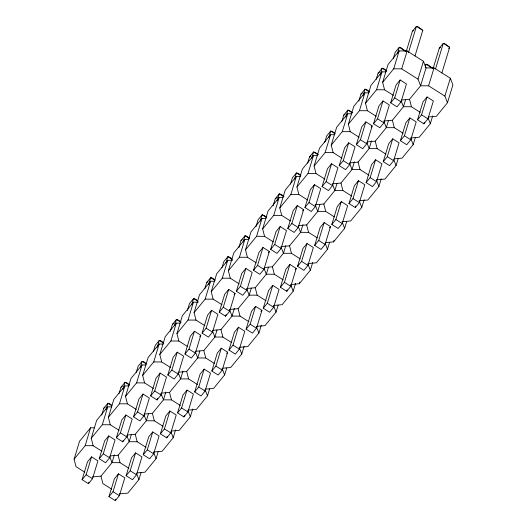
<?xml version="1.0" encoding="UTF-8"?>
<svg xmlns="http://www.w3.org/2000/svg" width="527" height="527" viewBox="0 0 527 527"><rect width="100%" height="100%" fill="white"/><g stroke="black" fill="none" stroke-linecap="round" stroke-linejoin="round"><path stroke-width="0.79" d="M84.84 472.225L76.013 466.652L74.096 459.188L79.524 441.31L90.591 427.792L94.59 427.812M74.096 459.188L85.163 445.671L90.591 427.792M101.981 451.29L93.154 445.717L91.237 438.253L96.665 420.375L107.739 406.857L111.731 406.877M82.1 479.675L87.528 461.797L91.579 456.85L97.93 460.855L92.495 478.74L88.45 483.687L82.1 479.675L86.145 474.728L91.579 456.85M101.704 415.151L103.826 408.155L107.877 403.208L109.814 403.827L111.935 405.368M105.986 409.426L107.877 403.208L111.684 405.612M91.237 438.253L102.304 424.736L107.739 406.857M119.122 430.348L110.295 424.782L108.378 417.318L113.812 399.44L124.879 385.922L128.871 385.942M88.45 483.687L88.918 482.133M99.241 458.74L104.675 440.862L108.72 435.915L115.07 439.92L109.636 457.805L105.591 462.746L99.241 458.74L103.292 453.793L108.72 435.915M119.082 393.438L120.973 387.213L125.018 382.273L126.954 382.892L129.649 384.894M122.896 389.269L125.018 382.273L129.464 385.079M108.378 417.318L119.445 403.801L124.879 385.922M136.262 409.413L127.435 403.84L125.518 396.383L130.953 378.498L142.02 364.98L146.012 365.007M116.381 437.805L121.816 419.92L125.861 414.98L132.211 418.985L126.783 436.863L122.732 441.81L116.381 437.805L120.433 432.858L125.861 414.98M136.223 372.497L138.114 366.278L142.158 361.338L144.095 361.957L146.789 363.959M140.274 367.556L142.158 361.338L145.972 363.742M114.405 454.867L112.04 462.64L100.973 476.158L92.311 476.935M125.518 396.383L136.585 382.865L142.02 364.98M153.403 388.478L144.576 382.905L142.659 375.448L148.094 357.563L159.161 344.045L163.159 344.065M122.732 441.81L123.206 440.256M108.977 496.645L114.412 478.76L118.456 473.813L124.807 477.824L119.379 495.703L115.327 500.65L108.977 496.645L113.028 491.698L118.456 473.813M133.522 416.87L138.957 398.985L143.008 394.038L149.352 398.05L143.924 415.928L139.872 420.875L133.522 416.87L137.573 411.923L143.008 394.038M153.364 351.562L155.254 345.343L159.306 340.396L161.242 341.022L163.357 342.557M157.178 347.392L159.306 340.396L163.745 343.202M131.309 434.703L129.181 441.705L118.114 455.223L110.235 455.927M142.659 375.448L153.726 361.924L159.161 344.045M115.327 500.65L115.802 499.095M170.544 367.543L161.717 361.97L159.8 354.506L165.234 336.628L176.301 323.11L180.3 323.13M126.118 475.703L131.552 457.825L135.604 452.877L141.954 456.889L136.519 474.768L132.468 479.715L126.118 475.703L130.169 470.763L135.604 452.877M150.663 395.929L156.097 378.05L160.149 373.103L166.499 377.115L161.064 394.993L157.013 399.94L150.663 395.929L154.714 390.988L160.149 373.103M170.267 331.404L172.395 324.408L176.446 319.461L178.383 320.087L181.077 322.083M174.556 325.679L176.446 319.461L180.893 322.267M148.449 413.767L146.328 420.763L135.255 434.281L127.376 434.992M159.8 354.506L170.873 340.989L176.301 323.11M187.691 346.608L178.864 341.035L176.947 333.571L182.375 315.693L193.442 302.175L198.238 302.202M157.013 399.94L157.487 398.386M143.258 454.768L148.693 436.89L152.744 431.942L159.095 435.948L153.66 453.833L149.609 458.78L143.258 454.768L147.31 449.821L152.744 431.942M167.81 374.993L173.238 357.115L177.289 352.168L183.64 356.173L178.205 374.058L174.154 379.005L167.81 374.993L171.855 370.046L177.289 352.168M187.414 310.469L189.536 303.473L193.587 298.526L195.524 299.145L197.645 300.686M191.696 304.744L193.587 298.526L198.033 301.332M119.188 493.904L127.85 493.12L138.924 479.603L141.045 472.607M165.827 392.055L163.469 399.828L152.402 413.346L144.523 414.057M176.947 333.571L188.014 320.054L193.442 302.175M204.832 325.666L196.004 320.1L194.088 312.636L199.516 294.758L210.589 281.234L214.581 281.26M160.406 433.833L165.834 415.955L169.885 411.007L176.235 415.012L170.801 432.898L166.756 437.838L160.406 433.833L164.45 428.886L169.885 411.007M184.951 354.058L190.379 336.18L194.43 331.233L200.78 335.238L195.346 353.123L191.301 358.064L184.951 354.058L188.995 349.111L194.43 331.233M204.792 288.756L206.676 282.531L210.728 277.591L212.664 278.21L215.359 280.212M208.6 284.587L210.728 277.591L214.535 279.995M137.119 472.897L144.997 472.185L156.064 458.668L158.192 451.672M182.968 371.12L180.609 378.893L169.542 392.411L161.664 393.122M194.088 312.636L205.155 299.119L210.589 281.234M166.756 437.838L167.224 436.284M221.972 304.731L213.145 299.158L211.228 291.701L216.663 273.816L227.73 260.298L232.526 260.325M177.546 412.898L182.981 395.013L187.026 390.072L193.376 394.077L187.941 411.956L183.897 416.903L177.546 412.898L181.591 407.951L187.026 390.072M202.091 333.123L207.526 315.238L211.571 310.298L217.921 314.303L212.486 332.181L208.442 337.128L202.091 333.123L206.143 328.176L211.571 310.298M221.933 267.815L223.823 261.596L227.868 256.649L229.805 257.275L231.926 258.81M225.978 262.874L227.868 256.649L232.315 259.455M153.469 452.028L162.138 451.25L173.205 437.733L175.57 429.96M199.878 350.962L197.75 357.958L186.683 371.476L178.014 372.253M211.228 291.701L222.295 278.184L227.73 260.298M183.897 416.903L184.364 415.348M239.113 283.796L230.286 278.223L228.369 270.759L233.804 252.881L244.871 239.363L248.863 239.383M194.687 391.963L200.122 374.078L204.166 369.131L210.517 373.142L205.089 391.021L201.037 395.968L194.687 391.963L198.738 387.016L204.166 369.131M219.232 312.182L224.667 294.303L228.711 289.356L235.062 293.368L229.634 311.246L225.582 316.193L219.232 312.182L223.283 307.241L228.711 289.356M238.836 247.657L240.964 240.661L245.015 235.714L246.946 236.34L249.64 238.336M243.125 241.933L245.015 235.714L249.455 238.52M171.4 431.02L179.279 430.315L190.346 416.791L192.711 409.018M217.019 330.021L214.891 337.017L203.824 350.541L195.161 351.318L197.75 357.958L205.741 357.998L214.568 363.571M228.369 270.759L239.436 257.242L244.871 239.363M256.254 262.861L247.427 257.288L245.51 249.824L250.944 231.946L262.011 218.428L266.01 218.448M225.582 316.193L226.057 314.639M211.828 371.021L217.262 353.143L221.314 348.195L227.657 352.207L222.229 370.086L218.178 375.033L211.828 371.021L215.879 366.081L221.314 348.195M236.373 291.247L241.807 273.368L245.859 268.421L252.202 272.426L246.774 290.311L242.723 295.258L236.373 291.247L240.424 286.306L245.859 268.421M255.977 226.722L258.105 219.726L262.156 214.779L264.093 215.398L266.207 216.94M260.266 220.997L262.156 214.779L266.596 217.585M188.541 410.085L196.419 409.374L207.486 395.856L209.614 388.86M234.396 308.308L232.032 316.081L220.965 329.599L212.302 330.383M245.51 249.824L256.577 236.307L262.011 218.428M273.401 241.919L264.567 236.353L262.65 228.889L268.085 211.011L279.152 197.493L283.151 197.513M228.968 350.086L234.403 332.208L238.454 327.26L244.805 331.266L239.37 349.151L235.319 354.091L228.968 350.086L233.02 345.139L238.454 327.26M253.513 270.311L258.948 252.433L262.999 247.486L269.35 251.491L263.915 269.376L259.864 274.317L253.513 270.311L257.565 265.364L262.999 247.486M273.118 205.787L275.246 198.791L279.297 193.844L281.234 194.463L283.928 196.466M277.169 200.84L279.297 193.844L283.743 196.65M204.898 389.222L213.56 388.439L224.627 374.921L226.755 367.925M251.3 288.15L249.179 295.146L238.105 308.664L230.233 309.375M262.65 228.889L273.724 215.372L279.152 197.493M290.542 220.984L281.714 215.411L279.797 207.954L285.226 190.069L296.293 176.552L300.291 176.578M246.116 329.151L251.544 311.273L255.595 306.325L261.945 310.331L256.511 328.209L252.459 333.156L246.116 329.151L250.16 324.204L255.595 306.325M270.661 249.376L276.089 231.491L280.14 226.551L286.49 230.556L281.056 248.434L277.004 253.382L270.661 249.376L274.705 244.429L280.14 226.551M290.496 184.068L292.386 177.849L296.438 172.909L298.374 173.528L300.495 175.063M294.547 179.127L296.438 172.909L300.884 175.708M222.829 368.215L230.707 367.503L241.774 353.986L244.133 346.213M268.441 267.215L266.319 274.211L255.252 287.729L246.583 288.513M279.797 207.954L290.864 194.437L296.293 176.552M307.682 200.049L298.855 194.476L296.938 187.019L302.373 169.134L313.44 155.617L317.432 155.636M263.256 308.216L268.684 290.331L272.736 285.39L279.086 289.395L273.651 307.274L269.607 312.221L263.256 308.216L267.301 303.269L272.736 285.39M287.801 228.441L293.229 210.556L297.281 205.609L303.631 209.621L298.196 227.499L294.152 232.447L287.801 228.441L291.846 223.494L297.281 205.609M307.643 163.133L309.533 156.914L313.578 151.967L315.515 152.593L318.209 154.589M311.688 158.186L313.578 151.967L318.025 154.773M239.179 347.346L247.848 346.568L258.915 333.051L261.273 325.271M285.818 245.496L283.46 253.276L272.393 266.794L264.514 267.505M296.938 187.019L308.005 173.502L313.44 155.617M324.823 179.114L315.996 173.541L314.079 166.077L319.514 148.199L330.581 134.681L334.573 134.701M280.397 287.274L285.832 269.396L289.876 264.449L296.227 268.46L290.792 286.339L286.747 291.286L280.397 287.274L284.448 282.334L289.876 264.449M304.942 207.5L310.377 189.621L314.421 184.674L320.772 188.686L315.337 206.564L311.292 211.511L304.942 207.5L308.993 202.559L314.421 184.674M324.784 142.198L326.674 135.979L330.719 131.032L332.656 131.658L334.777 133.193M328.835 137.251L330.719 131.032L335.165 133.838M257.11 326.338L264.989 325.627L276.056 312.109L278.184 305.113M302.966 224.561L300.601 232.335L289.534 245.852L280.865 246.636M314.079 166.077L325.146 152.56L330.581 134.681M286.747 291.286L287.215 289.731M341.964 158.179L333.136 152.606L331.219 145.142L336.654 127.264L347.721 113.746L351.72 113.766M297.538 266.339L302.972 248.461L307.017 243.514L313.367 247.519L307.939 265.404L303.888 270.351L297.538 266.339L301.589 261.392L307.017 243.514M322.083 186.565L327.517 168.686L331.562 163.739L337.912 167.744L332.484 185.629L328.433 190.576L322.083 186.565L326.134 181.617L331.562 163.739M341.924 121.263L343.815 115.044L347.866 110.097L349.796 110.716L352.491 112.719M345.738 117.093L347.866 110.097L352.306 112.903M273.467 305.476L282.129 304.692L293.196 291.174L295.561 283.401M319.869 204.404L317.741 211.399L306.674 224.917L298.796 225.628M331.219 145.142L342.286 131.625L347.721 113.746M291.391 284.468L299.27 283.757L299.744 282.202M359.104 137.237L350.277 131.671L348.36 124.207L353.795 106.329L364.862 92.805L368.86 92.831M314.678 245.404L320.113 227.526L324.164 222.578L330.508 226.584L325.08 244.469L321.029 249.409L314.678 245.404L318.73 240.457L324.164 222.578M339.223 165.63L344.658 147.751L348.709 142.804L355.06 146.809L349.625 164.694L345.574 169.635L339.223 165.63L343.275 160.682L348.709 142.804M358.828 101.105L360.955 94.102L365.007 89.162L366.944 89.781L369.065 91.323M363.116 95.38L365.007 89.162L369.447 91.968M299.27 283.757L310.337 270.239L312.702 262.466M337.01 183.468L334.882 190.464L323.815 203.982L315.153 204.766M348.36 124.207L359.427 110.69L364.862 92.805M376.252 116.302L367.424 110.729L365.507 103.272L370.936 85.387L382.003 71.87L386.001 71.889M331.819 224.469L337.254 206.584L341.305 201.643L347.655 205.649L342.221 223.527L338.169 228.474L331.819 224.469L335.87 219.522L341.305 201.643M356.364 144.694L361.799 126.809L365.85 121.869L372.2 125.874L366.766 143.752L362.714 148.7L356.364 144.694L360.415 139.747L365.85 121.869M376.206 79.386L378.096 73.167L382.147 68.22L384.084 68.846L386.778 70.842M380.02 75.223L382.147 68.22L386.594 71.026M307.748 263.599L316.411 262.821L327.484 249.304L329.606 242.308M354.388 161.756L352.029 169.529L340.956 183.047L333.084 183.758M365.507 103.272L376.574 89.755L382.003 71.87M325.679 242.591L333.558 241.886L334.026 240.332M393.392 95.367L384.565 89.794L382.648 82.331L388.076 64.452L399.15 50.935L407.14 50.974L423.438 61.264L426.027 67.897L420.592 85.782L409.525 99.3L401.646 100.011M348.966 203.534L354.394 185.649L358.446 180.702L364.796 184.713L359.361 202.592L355.31 207.539L348.966 203.534L353.011 198.587L358.446 180.702M373.511 123.759L378.939 105.874L382.991 100.927L389.341 104.939L383.906 122.817L379.855 127.765L373.511 123.759L377.556 118.812L382.991 100.927M393.353 58.451L395.237 52.232L399.288 47.285L401.225 47.911L405.638 51.297L399.288 47.285L397.398 53.504M333.558 241.886L344.625 228.369L346.746 221.366M371.528 140.814L369.17 148.588L358.103 162.112L349.434 162.889M382.648 82.331L393.715 68.813L399.15 50.935M355.31 207.539L355.784 205.985M366.107 182.592L371.535 164.714L375.586 159.767L381.937 163.778L376.502 181.657L372.457 186.604L366.107 182.592L370.152 177.652L375.586 159.767M390.652 102.818L396.08 84.939L400.131 79.992L406.482 84.004L401.047 101.882L397.002 106.829L390.652 102.818L394.697 97.877L400.131 79.992M406.238 51.508L412.384 31.297L416.429 26.35L418.366 26.969L422.779 30.355L414.986 56.014M393.715 68.813L401.706 68.859L407.14 50.974M408.399 52.786L416.429 26.35L422.779 30.355M342.03 221.729L350.699 220.945L361.766 207.427L364.124 199.654M388.439 120.657L386.311 127.653L375.244 141.17L367.365 141.882M383.248 161.657L388.682 143.779L392.727 138.832L399.077 142.837L393.643 160.722L389.598 165.662L383.248 161.657L387.299 156.71L392.727 138.832M359.961 200.721L367.839 200.01L378.906 186.492L381.271 178.719M405.579 99.722L403.451 106.717L392.384 120.235L383.715 121.019M428.53 116.974L436.409 116.263L447.476 102.745L444.88 96.112L428.583 85.822L420.592 85.782L418.003 79.142L423.438 61.264M400.388 140.722L405.823 122.844L409.868 117.896L416.218 121.902L410.79 139.787L406.739 144.727L400.388 140.722L404.44 135.775L409.868 117.896M425.223 67.364L426.172 64.254L428.102 64.874L432.515 68.26L426.172 64.254L425.157 65.486M376.318 179.859L384.98 179.075L396.047 165.557L398.175 158.561M417.529 119.787L422.964 101.902L427.015 96.961L433.365 100.967L427.931 118.845L423.879 123.792L417.529 119.787L421.58 114.84L427.015 96.961M433.122 68.477L439.261 48.26L443.312 43.313L445.249 43.939L449.663 47.325L441.863 72.976M428.583 85.822L434.017 67.943L450.315 78.227L452.904 84.867L447.476 102.745M435.513 68.971L443.312 43.313L449.663 47.325L448.648 48.556M394.242 158.851L402.121 158.14L413.188 144.622L415.316 137.619M423.879 123.792L424.354 122.238M410.599 137.982L419.261 137.204L430.335 123.68L432.693 115.907M444.88 96.112L450.315 78.227M199.766 336.476L200.78 335.238M234.054 294.6L235.062 293.368M268.335 252.729L269.35 251.491M302.617 210.859L303.631 209.621M371.186 127.112L372.2 125.874M226.65 353.439L227.657 352.207M260.931 311.569L261.945 310.331M295.212 269.692L296.227 268.46M329.5 227.822L330.508 226.584M412.384 31.297L413.721 30.401M378.096 73.167L379.44 72.278M360.955 94.102L362.299 93.213M439.261 48.26L440.605 47.371M343.815 115.044L345.152 114.148M309.533 156.914L310.871 156.025M275.246 198.791L277.261 197.454M240.964 240.661L242.301 239.772M206.676 282.531L208.02 281.642M172.395 324.408L174.411 323.071M120.973 387.213L122.31 386.324M103.826 408.155L105.169 407.259M426.027 67.897L434.017 67.943M376.574 89.755L384.565 89.794M420.269 112.33L411.442 106.757L403.451 106.717L401.146 100.815M359.427 110.69L367.424 110.729M403.129 133.265L394.301 127.699L386.311 127.653L384.005 121.757M342.286 131.625L350.277 131.671M385.988 154.207L377.161 148.634L369.17 148.588L366.864 142.692M325.146 152.56L333.136 152.606M368.847 175.142L360.02 169.569L352.029 169.529L349.724 163.627M308.005 173.502L315.996 173.541M351.707 196.077L342.873 190.504L334.882 190.464L332.293 183.824M290.864 194.437L298.855 194.476M334.559 217.012L325.732 211.446L317.741 211.399L315.442 205.504M273.724 215.372L281.714 215.411M317.419 237.954L308.591 232.381L300.601 232.335L298.295 226.439M256.577 236.307L264.567 236.353M300.278 258.889L291.451 253.316L283.46 253.276L281.154 247.374M239.436 257.242L247.427 257.288M283.137 279.824L274.31 274.251L266.319 274.211L264.014 268.309M222.295 278.184L230.286 278.223M265.997 300.759L257.169 295.186L249.179 295.146L246.873 289.244M205.155 299.119L213.145 299.158M248.849 321.694L240.022 316.128L232.032 316.081L229.443 309.448M188.014 320.054L196.004 320.1M231.709 342.636L222.881 337.063L214.891 337.017L212.585 331.121M170.873 340.989L178.864 341.035M153.726 361.924L161.717 361.97M197.427 384.506L188.6 378.933L180.609 378.893L178.304 372.991M136.585 382.865L144.576 382.905M180.287 405.441L171.459 399.874L163.469 399.828L160.873 393.195M119.445 403.801L127.435 403.84M163.146 426.383L154.319 420.809L146.328 420.763L144.023 414.868M102.304 424.736L110.295 424.782M145.999 447.318L137.172 441.745L129.181 441.705L126.882 435.803M85.163 445.671L93.154 445.717M128.858 468.253L120.031 462.68L112.04 462.64L109.735 456.738M401.706 68.859L418.003 79.142M394.697 97.877L401.047 101.882M421.58 114.84L427.931 118.845M377.556 118.812L383.906 122.817M404.44 135.775L410.79 139.787M360.415 139.747L366.766 143.752M387.299 156.71L393.643 160.722M343.275 160.682L349.625 164.694M370.152 177.652L376.502 181.657M326.134 181.617L332.484 185.629M353.011 198.587L359.361 202.592M308.993 202.559L315.337 206.564M335.87 219.522L342.221 223.527M291.846 223.494L298.196 227.499M318.73 240.457L325.08 244.469M274.705 244.429L281.056 248.434M301.589 261.392L307.939 265.404M257.565 265.364L263.915 269.376M284.448 282.334L290.792 286.339M240.424 286.306L246.774 290.311M267.301 303.269L273.651 307.274M223.283 307.241L229.634 311.246M250.16 324.204L256.511 328.209M206.143 328.176L212.486 332.181M233.02 345.139L239.37 349.151M188.995 349.111L195.346 353.123M215.879 366.081L222.229 370.086M171.855 370.046L178.205 374.058M198.738 387.016L205.089 391.021M154.714 390.988L161.064 394.993M181.591 407.951L187.941 411.956M137.573 411.923L143.924 415.928M164.45 428.886L170.801 432.898M120.433 432.858L126.783 436.863M147.31 449.821L153.66 453.833M103.292 453.793L109.636 457.805M130.169 470.763L136.519 474.768M111.717 489.188L102.89 483.615L100.973 476.158M86.145 474.728L92.495 478.74M113.028 491.698L119.379 495.703M428.029 117.784L430.335 123.68M410.889 138.72L413.188 144.622M393.741 159.655L396.047 165.557M376.601 180.596L378.906 186.492M359.17 200.794L361.766 207.427M342.319 222.466L344.625 228.369M325.179 243.402L327.484 249.304M308.038 264.337L310.337 270.239M290.608 284.54L293.196 291.174M273.75 306.213L276.056 312.109M256.32 326.411L258.915 333.051M239.469 348.083L241.774 353.986M222.038 368.287L224.627 374.921M205.187 389.96L207.486 395.856M187.757 410.158L190.346 416.791M170.9 431.83L173.205 437.733M153.759 452.765L156.064 458.668M136.618 473.707L138.924 479.603M409.525 99.3L411.442 106.757M392.384 120.235L394.301 127.699M375.244 141.17L377.161 148.634M358.103 162.112L360.02 169.569M340.956 183.047L342.873 190.504M323.815 203.982L325.732 211.446M306.674 224.917L308.591 232.381M289.534 245.852L291.451 253.316M272.393 266.794L274.31 274.251M255.252 287.729L257.169 295.186M238.105 308.664L240.022 316.128M220.965 329.599L222.881 337.063M203.824 350.541L205.741 357.998M186.683 371.476L188.6 378.933M169.542 392.411L171.459 399.874M152.402 413.346L154.319 420.809M135.255 434.281L137.172 441.745M118.114 455.223L120.031 462.68"/></g></svg>
